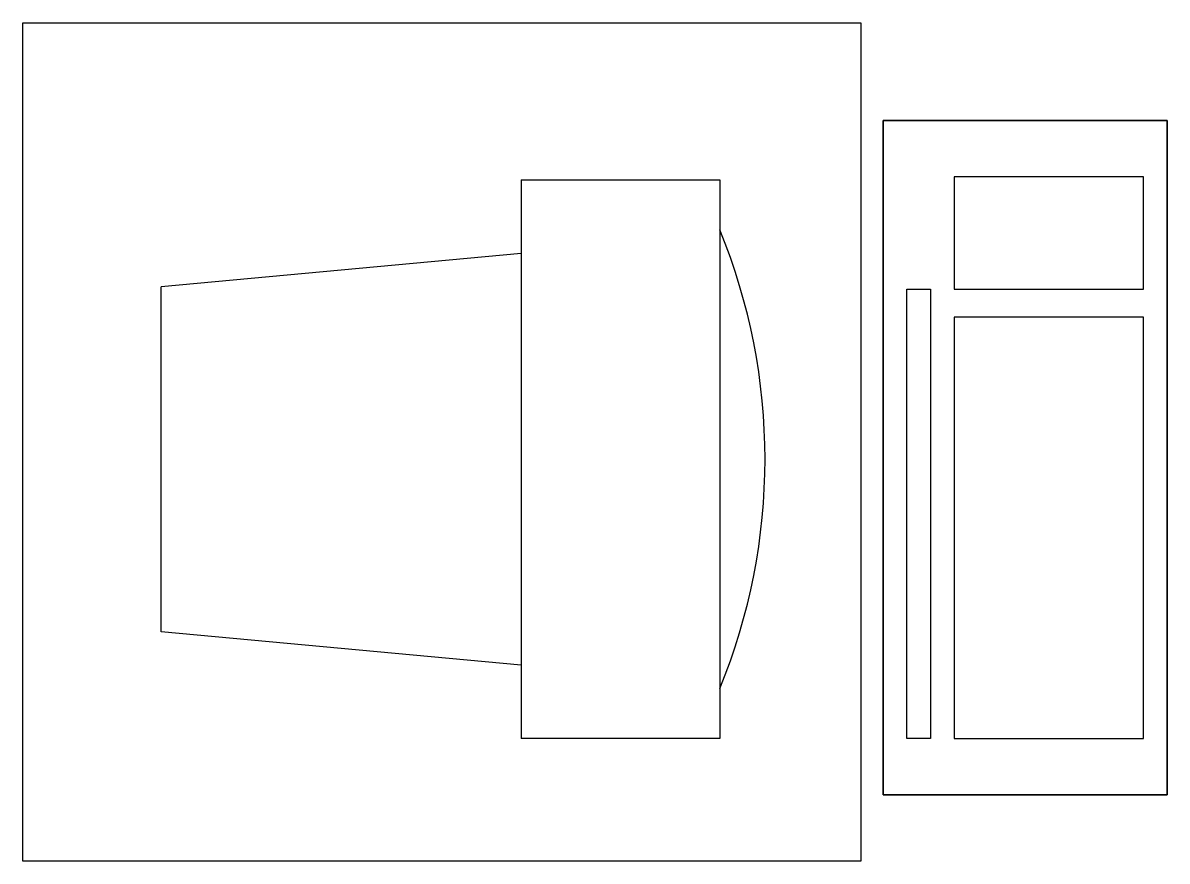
# Model space of a CAD drawing. Extents: x 39.412 to 40.231, y 41.504 to 42.104.
import ezdxf

# ---------------------------------------------------------------- set-up
doc = ezdxf.new("R2010")
doc.units = 0
doc.header["$LTSCALE"] = 0.5
doc.header["$MEASUREMENT"] = 0
doc.layers.get('0').update_dxf_attribs({"linetype": 'CONTINUOUS'})

# ---------------------------------------------------------------- blocks, each defined once
blk = doc.blocks.new('M-TECLAD')
at = {"linetype": 'CONTINUOUS'}
for p, q in [((0, 0, 0.0254), (0, 0.2032, 0.0635)), ((0.4826, 0, 0.0254), (0.4826, 0.2032, 0.0635))]:
    blk.add_line(p, q, dxfattribs=at)
for points in [[(0, 0), (0, 0.2032), (0, 0.2032, 0.0635), (0, 0, 0.0254)], [(0.4826, 0.2032, 0.0635), (0, 0.2032, 0.0635), (0, 0.2032), (0.4826, 0.2032)], [(0, 0, 0.0254), (0.4826, 0, 0.0254), (0.4826, 0.2032, 0.0635), (0, 0.2032, 0.0635)], [(0.4826, 0), (0.4826, 0.2032), (0.4826, 0.2032, 0.0635), (0.4826, 0, 0.0254)], [(0.04022, 0.18627, 0.06032), (0.36195, 0.18627, 0.06032), (0.36195, 0.16933, 0.05715), (0.04022, 0.16933, 0.05715)], [(0.04022, 0.1524, 0.05397), (0.04022, 0.01693, 0.02857), (0.34184, 0.01693, 0.02857), (0.34184, 0.1524, 0.05397)], [(0.36195, 0.01693, 0.02857), (0.44238, 0.01693, 0.02857), (0.44238, 0.1524, 0.05397), (0.36195, 0.1524, 0.05397)], [(0, 0), (0.4826, 0), (0.4826, 0, 0.0254), (0, 0, 0.0254)]]:
    blk.add_3dface(points, dxfattribs=at)
blk = doc.blocks.new('M-MC60')
blk.add_lwpolyline([(-0.3, 0), (-0.3, 0.6), (0.3, 0.6), (0.3, 0)], close=True)
blk = doc.blocks.new('M-COMPUT')
for p, q in [((0.05268, 0.1421), (0.07651, 0.4)), ((0.07651, 0.4), (0.32349, 0.4)), ((0.34732, 0.1421), (0.32349, 0.4)), ((0, 0), (0, 0.1421)), ((0.4, 0.1421), (0, 0.1421)), ((0.4, 0.1421), (0.4, 0)), ((0.4, 0), (0, 0))]:
    blk.add_line(p, q)
blk.add_arc((0.2, 0.4), 0.43238, 247.6848, 292.3152)

msp = doc.modelspace()

# ---------------------------------------------------------------- block references
at = {"rotation": 90}
for name, p in [('M-MC60', (40.0119, 41.80356)), ('M-TECLAD', (40.23108, 41.55101)), ('M-COMPUT', (39.91084, 41.59125))]:
    msp.add_blockref(name, p, dxfattribs=at)

doc.saveas('drawing.dxf')
